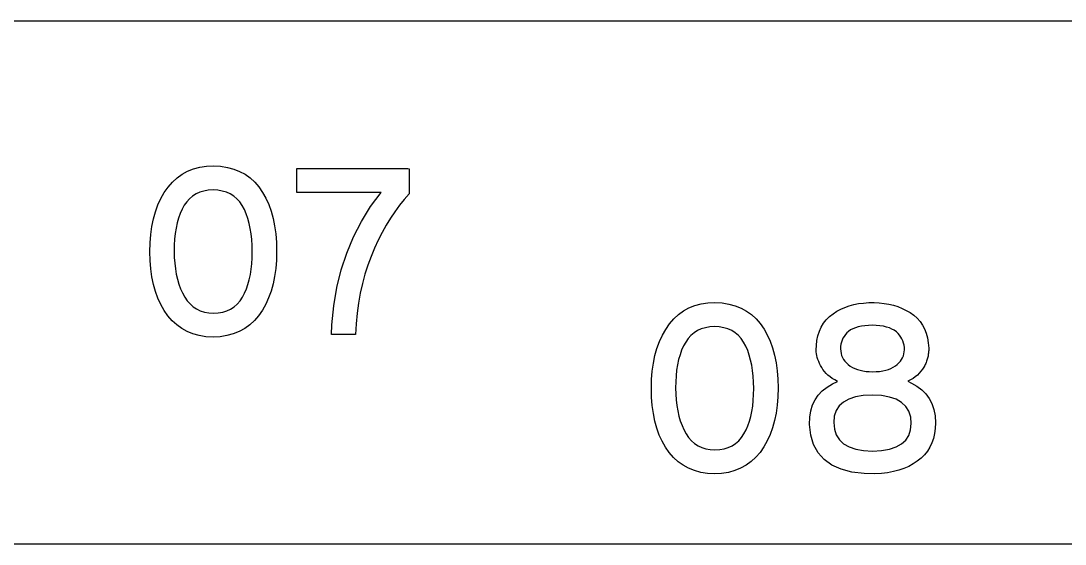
# Model space of a CAD drawing. Extents: x 1 to 47.7, y 0.2 to 35.
# Drawn here: x 28.505 to 29.117, y 10.665 to 10.971 of the extents above; entities that cross this region are included whole.
import ezdxf

# ---------------------------------------------------------------- set-up
doc = ezdxf.new("R2010")
doc.units = 0
doc.header["$MEASUREMENT"] = 0
for name, color, linetype in [('5_1___24__TARGET_LEDS___12', 7, 'CONTINUOUS'), ('6_1__EMPTY_IO_BOARD_POSITI', 7, 'CONTINUOUS'), ('6_2___8__INDEPENDENT_INPUT', 7, 'CONTINUOUS'), ('6_3___8__OPTOISO_INDEPENDE', 7, 'CONTINUOUS'), ('6_4___24__OPTOISO_INDEPEND', 7, 'CONTINUOUS'), ('6_5___8__INDEPENDENT_INPUT', 7, 'CONTINUOUS'), ('6_6___8__INDEPENDENT_INPUT', 7, 'CONTINUOUS'), ('6_7___8__OPTOISO_INDEPENDE', 7, 'CONTINUOUS'), ('6_8___8__OPTOISO_INDEPENDE', 7, 'CONTINUOUS'), ('7_0_____DWG', 7, 'CONTINUOUS')]:
    doc.layers.add(name, color=color, linetype=linetype)

msp = doc.modelspace()

# ---------------------------------------------------------------- linework, layer by layer
at = {"layer": '5_1___24__TARGET_LEDS___12'}
msp.add_lwpolyline([(28.42013, 10.9711), (28.55933, 10.9711), (28.70075, 10.9711), (28.9885, 10.9711), (29.2798, 10.9711), (29.57111, 10.9711), (29.85886, 10.9711), (30.00028, 10.9711), (30.13948, 10.9711), (30.276, 10.9711), (30.40941, 10.9711)], dxfattribs=at)
at = {"layer": '6_1__EMPTY_IO_BOARD_POSITI'}
msp.add_lwpolyline([(30.40736, 10.97103), (30.21939, 10.97103), (30.02564, 10.97103), (29.82735, 10.97103), (29.62573, 10.97103), (29.21743, 10.97103), (28.81052, 10.97103), (28.61066, 10.97103), (28.41481, 10.97103)], dxfattribs=at)
at = {"layer": '6_2___8__INDEPENDENT_INPUT'}
msp.add_lwpolyline([(28.42013, 10.9711), (28.55933, 10.9711), (28.70075, 10.9711), (28.9885, 10.9711), (29.2798, 10.9711), (29.57111, 10.9711), (29.85886, 10.9711), (30.00028, 10.9711), (30.13948, 10.9711), (30.276, 10.9711), (30.40941, 10.9711)], dxfattribs=at)
at = {"layer": '6_3___8__OPTOISO_INDEPENDE'}
msp.add_lwpolyline([(28.42013, 10.9711), (28.55933, 10.9711), (28.70075, 10.9711), (28.9885, 10.9711), (29.2798, 10.9711), (29.57111, 10.9711), (29.85886, 10.9711), (30.00028, 10.9711), (30.13948, 10.9711), (30.276, 10.9711), (30.40941, 10.9711)], dxfattribs=at)
at = {"layer": '6_4___24__OPTOISO_INDEPEND'}
msp.add_lwpolyline([(28.42013, 10.9711), (28.55933, 10.9711), (28.70075, 10.9711), (28.9885, 10.9711), (29.2798, 10.9711), (29.57111, 10.9711), (29.85886, 10.9711), (30.00028, 10.9711), (30.13948, 10.9711), (30.276, 10.9711), (30.40941, 10.9711)], dxfattribs=at)
at = {"layer": '6_5___8__INDEPENDENT_INPUT'}
msp.add_lwpolyline([(28.42013, 10.9711), (28.55933, 10.9711), (28.70075, 10.9711), (28.9885, 10.9711), (29.2798, 10.9711), (29.57111, 10.9711), (29.85886, 10.9711), (30.00028, 10.9711), (30.13948, 10.9711), (30.276, 10.9711), (30.40941, 10.9711)], dxfattribs=at)
at = {"layer": '6_6___8__INDEPENDENT_INPUT'}
msp.add_lwpolyline([(28.42013, 10.9711), (28.55933, 10.9711), (28.70075, 10.9711), (28.9885, 10.9711), (29.2798, 10.9711), (29.57111, 10.9711), (29.85886, 10.9711), (30.00028, 10.9711), (30.13948, 10.9711), (30.276, 10.9711), (30.40941, 10.9711)], dxfattribs=at)
at = {"layer": '6_7___8__OPTOISO_INDEPENDE'}
msp.add_lwpolyline([(28.42013, 10.9711), (28.55933, 10.9711), (28.70075, 10.9711), (28.9885, 10.9711), (29.2798, 10.9711), (29.57111, 10.9711), (29.85886, 10.9711), (30.00028, 10.9711), (30.13948, 10.9711), (30.276, 10.9711), (30.40941, 10.9711)], dxfattribs=at)
at = {"layer": '6_8___8__OPTOISO_INDEPENDE'}
msp.add_lwpolyline([(28.42013, 10.9711), (28.55933, 10.9711), (28.70075, 10.9711), (28.9885, 10.9711), (29.2798, 10.9711), (29.57111, 10.9711), (29.85886, 10.9711), (30.00028, 10.9711), (30.13948, 10.9711), (30.276, 10.9711), (30.40941, 10.9711)], dxfattribs=at)
at = {"layer": '7_0_____DWG'}
for points in [[(28.65521, 10.83624), (28.65508, 10.8311), (28.65469, 10.82619), (28.65403, 10.82152), (28.65312, 10.81709), (28.65195, 10.81289), (28.65052, 10.80894), (28.64883, 10.80522), (28.64688, 10.80175), (28.64466, 10.79852), (28.64219, 10.79563), (28.63947, 10.79313), (28.6365, 10.79099), (28.63329, 10.78923), (28.62982, 10.78784), (28.62611, 10.78683), (28.62215, 10.78619), (28.61795, 10.78592), (28.61379, 10.78619), (28.60987, 10.78682), (28.6062, 10.78782), (28.60277, 10.7892), (28.59959, 10.79094), (28.59665, 10.79306), (28.59395, 10.79554), (28.5915, 10.79839), (28.58929, 10.80158), (28.58733, 10.80501), (28.58564, 10.80868), (28.58421, 10.81261), (28.58304, 10.81678), (28.58213, 10.8212), (28.58148, 10.82588), (28.58109, 10.8308), (28.58096, 10.83597), (28.58109, 10.84113), (28.58149, 10.84606), (28.58215, 10.85074), (28.58307, 10.85518), (28.58425, 10.85938), (28.5857, 10.86334), (28.58742, 10.86706), (28.58939, 10.87054), (28.59163, 10.87377), (28.59412, 10.87666), (28.59684, 10.87917), (28.5998, 10.8813), (28.60301, 10.88305), (28.60645, 10.88441), (28.61013, 10.8854), (28.61405, 10.886), (28.61822, 10.88622), (28.62242, 10.88597), (28.62637, 10.88536), (28.63007, 10.88437), (28.63352, 10.88301), (28.63672, 10.88128), (28.63967, 10.87918), (28.64236, 10.87672), (28.64481, 10.87388), (28.647, 10.87069), (28.64892, 10.86726), (28.65059, 10.86357), (28.652, 10.85963), (28.65315, 10.85545), (28.65405, 10.85102), (28.65469, 10.84634), (28.65508, 10.84142)], [(28.73282, 10.86995), (28.72995, 10.86663), (28.72718, 10.86312), (28.72451, 10.85941), (28.72193, 10.85551), (28.71945, 10.85142), (28.71708, 10.84713), (28.7148, 10.84265), (28.71261, 10.83797), (28.71053, 10.83309), (28.70863, 10.828), (28.70695, 10.82273), (28.70549, 10.81729), (28.70425, 10.81168), (28.70323, 10.80589), (28.70242, 10.79993), (28.70183, 10.79379), (28.70146, 10.78748), (28.70091, 10.78748), (28.69946, 10.78748), (28.69739, 10.78748), (28.69497, 10.78748), (28.69248, 10.78748), (28.6902, 10.78748), (28.6884, 10.78748), (28.68737, 10.78748), (28.68753, 10.7932), (28.68865, 10.80432), (28.69049, 10.81503), (28.69303, 10.82532), (28.69629, 10.8352), (28.70025, 10.84466), (28.70492, 10.85371), (28.7103, 10.86235), (28.71639, 10.87056), (28.7145, 10.87056), (28.70948, 10.87056), (28.70229, 10.87056), (28.69389, 10.87056), (28.68526, 10.87056), (28.67734, 10.87056), (28.67111, 10.87056), (28.66754, 10.87056), (28.66705, 10.87071), (28.66705, 10.87173), (28.66705, 10.87351), (28.66705, 10.87577), (28.66705, 10.87824), (28.66705, 10.88063), (28.66705, 10.88269), (28.66705, 10.88412), (28.66705, 10.88466), (28.66956, 10.88466), (28.67626, 10.88466), (28.68584, 10.88466), (28.69703, 10.88466), (28.70855, 10.88466), (28.71909, 10.88466), (28.72739, 10.88466), (28.73216, 10.88466), (28.73282, 10.88452), (28.73282, 10.88345), (28.73282, 10.8816), (28.73282, 10.87924), (28.73282, 10.87666), (28.73282, 10.87416), (28.73282, 10.87201), (28.73282, 10.87052)], [(28.64098, 10.83597), (28.6409, 10.83959), (28.64069, 10.84305), (28.64032, 10.84637), (28.63981, 10.84953), (28.63916, 10.85254), (28.63836, 10.85539), (28.63741, 10.85809), (28.63632, 10.86065), (28.63506, 10.86302), (28.63359, 10.86513), (28.63194, 10.86695), (28.63009, 10.86851), (28.62805, 10.86978), (28.62581, 10.87078), (28.62338, 10.87151), (28.62076, 10.87195), (28.61795, 10.87212), (28.61518, 10.87196), (28.6126, 10.87151), (28.61021, 10.8708), (28.60801, 10.86981), (28.606, 10.86855), (28.60418, 10.86702), (28.60254, 10.86522), (28.6011, 10.86314), (28.59984, 10.86081), (28.59872, 10.85831), (28.59775, 10.85565), (28.59694, 10.85283), (28.59629, 10.84984), (28.59578, 10.84669), (28.59543, 10.84337), (28.59523, 10.83989), (28.59519, 10.83624), (28.59526, 10.83264), (28.59549, 10.8292), (28.59588, 10.82591), (28.59641, 10.82278), (28.5971, 10.8198), (28.59794, 10.81699), (28.59893, 10.81432), (28.60008, 10.81182), (28.60137, 10.80943), (28.60283, 10.80725), (28.60447, 10.80536), (28.6063, 10.80375), (28.60831, 10.80243), (28.61051, 10.8014), (28.61289, 10.80066), (28.61546, 10.8002), (28.61822, 10.80002), (28.62103, 10.80019), (28.62365, 10.80065), (28.62606, 10.80139), (28.62828, 10.80241), (28.63031, 10.80371), (28.63214, 10.80529), (28.63377, 10.80716), (28.63521, 10.80931), (28.63644, 10.81167), (28.6375, 10.81414), (28.63842, 10.81678), (28.6392, 10.81958), (28.63984, 10.82254), (28.64034, 10.82566), (28.64069, 10.82893), (28.64091, 10.83237)], [(28.94907, 10.75621), (28.94894, 10.75106), (28.94855, 10.74615), (28.9479, 10.74148), (28.94699, 10.73705), (28.94582, 10.73286), (28.94439, 10.7289), (28.94269, 10.72519), (28.94074, 10.72171), (28.93853, 10.71848), (28.93605, 10.7156), (28.93333, 10.71309), (28.93036, 10.71095), (28.92715, 10.70919), (28.92368, 10.7078), (28.91997, 10.70679), (28.91602, 10.70615), (28.91181, 10.70589), (28.90765, 10.70615), (28.90373, 10.70678), (28.90006, 10.70779), (28.89663, 10.70916), (28.89344, 10.71091), (28.8905, 10.71302), (28.8878, 10.7155), (28.88535, 10.71836), (28.88314, 10.72154), (28.88118, 10.72497), (28.87949, 10.72864), (28.87806, 10.73257), (28.87689, 10.73674), (28.87598, 10.74117), (28.87533, 10.74584), (28.87494, 10.75076), (28.87481, 10.75593), (28.87494, 10.7611), (28.87534, 10.76602), (28.876, 10.7707), (28.87692, 10.77514), (28.87811, 10.77934), (28.87957, 10.7833), (28.88128, 10.78702), (28.88326, 10.7905), (28.8855, 10.79374), (28.88798, 10.79663), (28.8907, 10.79914), (28.89366, 10.80126), (28.89686, 10.80301), (28.90031, 10.80438), (28.90399, 10.80536), (28.90791, 10.80596), (28.91207, 10.80619), (28.91627, 10.80594), (28.92022, 10.80532), (28.92392, 10.80433), (28.92738, 10.80297), (28.93058, 10.80124), (28.93352, 10.79915), (28.93622, 10.79668), (28.93866, 10.79384), (28.94085, 10.79066), (28.94278, 10.78722), (28.94445, 10.78353), (28.94586, 10.7796), (28.94702, 10.77541), (28.94791, 10.77098), (28.94856, 10.7663), (28.94894, 10.76138)], [(29.04138, 10.73576), (29.04122, 10.73254), (29.0408, 10.7295), (29.04013, 10.72664), (29.0392, 10.72397), (29.03801, 10.72148), (29.03656, 10.71917), (29.03486, 10.71704), (29.03289, 10.71509), (29.03068, 10.71331), (29.02826, 10.7117), (29.02565, 10.71028), (29.02284, 10.70906), (29.01983, 10.70804), (29.01663, 10.70721), (29.01323, 10.70658), (29.00963, 10.70615), (29.00584, 10.70592), (28.99958, 10.70605), (28.99231, 10.70696), (28.98597, 10.70863), (28.98056, 10.71107), (28.97608, 10.71428), (28.97253, 10.71826), (28.96992, 10.72302), (28.96823, 10.72854), (28.96748, 10.73483), (28.96761, 10.73918), (28.96821, 10.74285), (28.96924, 10.74622), (28.97072, 10.74929), (28.97263, 10.75206), (28.97498, 10.75453), (28.97777, 10.7567), (28.981, 10.75857), (28.98388, 10.76005), (28.98232, 10.76088), (28.98087, 10.76176), (28.97954, 10.76269), (28.97832, 10.76367), (28.97723, 10.7647), (28.97625, 10.76579), (28.97539, 10.76693), (28.97464, 10.76812), (28.97399, 10.76934), (28.97339, 10.77054), (28.97287, 10.77172), (28.97243, 10.77288), (28.97207, 10.77402), (28.97179, 10.77515), (28.9716, 10.77626), (28.97148, 10.77735), (28.97144, 10.77842), (28.97154, 10.78098), (28.97188, 10.78399), (28.97247, 10.78681), (28.97331, 10.78943), (28.9744, 10.79186), (28.97575, 10.7941), (28.97735, 10.79615), (28.97919, 10.79801), (28.9813, 10.79968), (28.98348, 10.80108), (28.98579, 10.80232), (28.98823, 10.80339), (28.99079, 10.80428), (28.99348, 10.805), (28.99629, 10.80555), (28.99922, 10.80593), (29.00228, 10.80614), (29.0054, 10.80618), (29.00836, 10.80604), (29.01122, 10.80574), (29.01399, 10.80526), (29.01666, 10.80461), (29.01924, 10.80379), (29.02173, 10.8028), (29.02413, 10.80164), (29.02643, 10.8003), (29.02862, 10.79879), (29.03058, 10.79708), (29.03229, 10.79516), (29.03376, 10.79305), (29.03498, 10.79073), (29.03594, 10.78821), (29.03666, 10.78549), (29.03713, 10.78257), (29.03736, 10.77944), (29.03736, 10.77856), (29.03734, 10.77806), (29.03731, 10.77756), (29.03726, 10.77704), (29.0372, 10.77651), (29.03713, 10.77597), (29.03704, 10.77542), (29.03694, 10.77486), (29.03682, 10.77428), (29.03667, 10.77367), (29.0365, 10.77305), (29.0363, 10.77244), (29.03608, 10.77182), (29.03584, 10.77119), (29.03558, 10.77057), (29.0353, 10.76993), (29.03499, 10.7693), (29.0345, 10.76838), (29.03372, 10.76713), (29.03283, 10.76594), (29.03183, 10.76482), (29.03072, 10.76376), (29.0295, 10.76276), (29.02816, 10.76182), (29.02672, 10.76095), (29.02516, 10.76013), (29.02726, 10.75892), (29.03049, 10.75722), (29.03331, 10.75519), (29.0357, 10.75281), (29.03767, 10.75008), (29.03923, 10.74702), (29.04037, 10.74361), (29.04108, 10.73985)], [(28.93483, 10.75593), (28.93476, 10.75955), (28.93454, 10.76302), (28.93417, 10.76633), (28.93366, 10.76949), (28.93301, 10.7725), (28.93221, 10.77535), (28.93126, 10.77806), (28.93017, 10.78061), (28.92891, 10.78298), (28.92745, 10.78509), (28.92579, 10.78692), (28.92394, 10.78847), (28.9219, 10.78974), (28.91967, 10.79074), (28.91724, 10.79147), (28.91462, 10.79192), (28.91181, 10.79209), (28.90904, 10.79192), (28.90646, 10.79148), (28.90407, 10.79076), (28.90187, 10.78978), (28.89986, 10.78852), (28.89804, 10.78698), (28.8964, 10.78518), (28.89496, 10.7831), (28.8937, 10.78077), (28.89258, 10.77828), (28.89161, 10.77562), (28.8908, 10.77279), (28.89014, 10.7698), (28.88964, 10.76665), (28.88929, 10.76333), (28.88909, 10.75985), (28.88905, 10.75621), (28.88913, 10.7526), (28.88936, 10.74916), (28.88974, 10.74587), (28.89027, 10.74274), (28.89096, 10.73977), (28.8918, 10.73695), (28.89279, 10.73429), (28.89394, 10.73178), (28.89523, 10.72939), (28.89668, 10.72721), (28.89832, 10.72532), (28.90015, 10.72372), (28.90216, 10.7224), (28.90436, 10.72137), (28.90674, 10.72062), (28.90931, 10.72016), (28.91207, 10.71998), (28.91488, 10.72016), (28.9175, 10.72061), (28.91991, 10.72135), (28.92214, 10.72237), (28.92416, 10.72367), (28.92599, 10.72526), (28.92762, 10.72712), (28.92906, 10.72927), (28.93029, 10.73163), (28.93135, 10.73411), (28.93227, 10.73675), (28.93305, 10.73954), (28.93369, 10.7425), (28.93419, 10.74562), (28.93454, 10.7489), (28.93476, 10.75234)], [(29.02313, 10.77858), (29.02307, 10.77994), (29.02289, 10.78124), (29.0226, 10.78251), (29.0222, 10.78372), (29.02168, 10.78489), (29.02104, 10.78601), (29.02028, 10.78708), (29.01941, 10.78811), (29.01839, 10.78908), (29.0172, 10.78994), (29.01583, 10.7907), (29.01431, 10.79135), (29.01263, 10.79188), (29.01078, 10.7923), (29.00878, 10.79261), (29.00661, 10.79281), (29.00429, 10.7929), (29.00198, 10.79282), (28.99984, 10.79263), (28.99787, 10.79234), (28.99605, 10.79194), (28.9944, 10.79144), (28.99291, 10.79084), (28.99158, 10.79013), (28.99042, 10.78932), (28.9894, 10.78841), (28.9885, 10.78744), (28.98773, 10.78642), (28.98708, 10.78534), (28.98655, 10.78421), (28.98615, 10.78302), (28.98587, 10.78178), (28.98572, 10.78048), (28.98569, 10.77913), (28.98576, 10.77775), (28.98597, 10.77643), (28.98633, 10.77518), (28.98683, 10.77399), (28.98746, 10.77287), (28.98825, 10.77181), (28.98917, 10.77082), (28.99023, 10.76988), (28.99142, 10.76901), (28.99269, 10.76824), (28.99407, 10.76756), (28.99556, 10.76699), (28.99715, 10.76652), (28.99884, 10.76616), (29.00064, 10.7659), (29.00254, 10.76574), (29.00454, 10.76569), (29.00663, 10.76575), (29.0086, 10.76591), (29.01044, 10.76618), (29.01216, 10.76655), (29.01376, 10.76704), (29.01524, 10.76763), (29.0166, 10.76833), (29.01783, 10.76914), (29.01894, 10.77), (29.01992, 10.77089), (29.02077, 10.77183), (29.02149, 10.77282), (29.02208, 10.77387), (29.02254, 10.77497), (29.02286, 10.77612), (29.02306, 10.77732)], [(29.02713, 10.73535), (29.0268, 10.73919), (29.02575, 10.74253), (29.02398, 10.74537), (29.02148, 10.74771), (29.01826, 10.74954), (29.01432, 10.75086), (29.00966, 10.75169), (29.00427, 10.75201), (28.99898, 10.7517), (28.99439, 10.75091), (28.99051, 10.74963), (28.98734, 10.74788), (28.98487, 10.74564), (28.9831, 10.74292), (28.98204, 10.73972), (28.98169, 10.73603), (28.9821, 10.73214), (28.9832, 10.72876), (28.985, 10.72589), (28.98749, 10.72352), (28.99068, 10.72167), (28.99456, 10.72033), (28.99914, 10.71949), (29.00441, 10.71917), (29.00973, 10.71951), (29.01435, 10.72033), (29.01825, 10.72164), (29.02145, 10.72342), (29.02393, 10.72568), (29.02571, 10.72842), (29.02677, 10.73165)]]:
    msp.add_lwpolyline(points, close=True, dxfattribs=at)
msp.add_lwpolyline([(29.19069, 10.66478), (29.11488, 10.66478), (29.0398, 10.66478), (28.96546, 10.66478), (28.89186, 10.66478), (28.81903, 10.66478), (28.74698, 10.66478), (28.67571, 10.66478), (28.60523, 10.66478), (28.53557, 10.66478), (28.46673, 10.66478)], dxfattribs=at)

doc.saveas('drawing.dxf')
